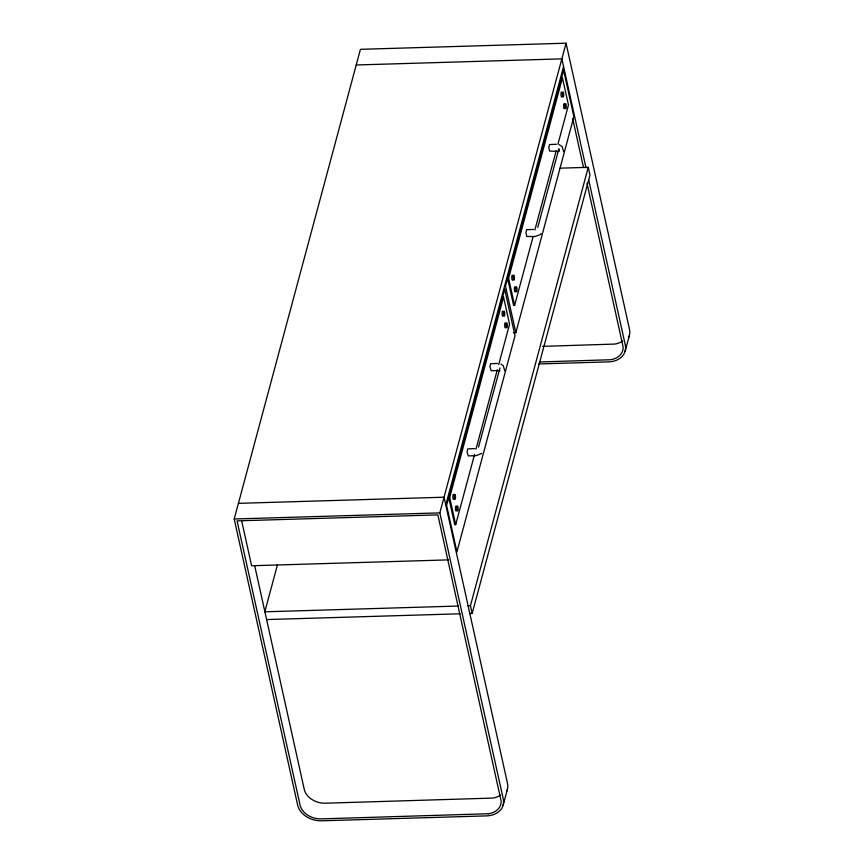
<?xml version="1.0" encoding="UTF-8"?>
<svg xmlns="http://www.w3.org/2000/svg" width="864" height="864" viewBox="0 0 864 864"><rect width="100%" height="100%" fill="white"/><g stroke="black" fill="none" stroke-linecap="round" stroke-linejoin="round"><path stroke-width="1.3" d="M499.986 367.956L478.526 447.109M566.06 43.2L439.841 512.87L503.269 798.995A20.941 15.908 15 0 1 486.562 815.886L321.57 820.8A20.941 15.908 15 0 1 297.648 805.118L234.209 518.994L360.428 49.324L566.06 43.2L629.489 329.324A20.941 15.908 15 0 1 628.571 337.554M277.409 564.98L264.827 611.809L458.352 606.042M445.77 504.965L563.566 66.614M449.69 497.48L448.718 497.513L454.734 524.653L455.706 524.621L449.69 497.48L503.539 297.086L502.578 297.119M508.594 278.305L507.622 278.338L513.637 305.467L514.609 305.446L508.594 278.305L562.442 77.911L561.47 77.944M455.706 524.621L474.584 454.356M475.988 449.15L497.318 369.77M498.722 364.565L509.555 324.227L503.539 297.086M514.609 305.446L533.142 236.477M534.892 229.975L556.222 150.595M557.971 144.094L568.458 105.052L562.442 77.911M537.808 227.34L558.889 148.77L559.397 151.189M515.83 332.683L573.89 116.64L563.576 70.114L505.516 286.157L515.83 332.683L513.41 332.759M469.487 613.516L472.176 613.44L470.448 605.686L588.254 167.324L560.034 168.167M472.176 613.44L589.972 175.079L588.254 167.324M503.107 805.27L507.319 789.62M625.115 351.259L629.327 335.599M541.339 233.518L540.605 234.22M481.702 453.395L476.237 455.663M539.989 234.695L535.14 236.477L526.846 236.52L525.917 232.718L526.662 229.694L533.552 229.446M356.216 64.984L561.848 58.86L585.997 167.789M556.405 144.277L549.547 144.536L548.802 147.55L549.58 151.038L558.382 151.47M542.549 346.356L614.66 344.077A18.436 14.008 15 0 0 622.588 340.988M539.687 361.973L610.448 359.737A18.436 14.008 15 0 0 623.117 346.928L586.98 183.2M497.502 363.452L490.655 363.712L489.899 366.725L491.152 370.71L498.139 370.559M538.823 363.949L608.569 361.876A20.941 15.908 15 0 0 625.288 344.984L588.622 179.604M474.649 448.621L467.759 448.88L467.014 451.894L468.266 455.879L475.34 455.717M238.421 503.345L444.053 497.21L507.481 783.335A20.941 15.908 15 0 1 506.563 791.564M234.209 518.994L439.841 512.87M448.362 559.883L251.618 565.747L241.596 520.517M467.759 605.761L470.448 605.686M266.544 619.564L460.08 613.796M498.755 370.57L499.878 370.775M559.116 144.59L562.237 146.653L563.576 151.589M500.958 364.003L503.334 365.828L504.684 370.764M572.692 118.746L583.481 167.411M254.686 565.726L304.268 789.394A18.446 14.008 15 0 0 325.35 803.207L492.653 798.088A18.436 14.008 15 0 0 500.58 794.999M562.043 96.487A2.495 0.594 88.3 0 1 561.19 96.109A2.495 0.594 88.3 0 1 561.179 92.61A2.495 0.594 88.3 0 1 562.032 92.977M564.624 108.119A2.495 0.594 88.3 0 1 563.771 107.741A2.495 0.594 88.3 0 1 563.76 104.242A2.495 0.594 88.3 0 1 564.613 104.609M515.398 291.287A2.495 0.594 88.3 0 1 514.544 290.92A2.495 0.594 88.3 0 1 514.534 287.41A2.495 0.594 88.3 0 1 515.387 287.788M512.816 279.655A2.495 0.594 88.3 0 1 511.963 279.288A2.495 0.594 88.3 0 1 511.963 275.778A2.495 0.594 88.3 0 1 512.806 276.156M503.237 315.198A2.495 0.594 88.3 0 1 502.459 315.857A2.495 0.594 88.3 0 1 502.146 312.628A2.495 0.594 88.3 0 1 502.859 311.396M505.818 326.83A2.495 0.594 88.3 0 1 504.954 327.24A2.495 0.594 88.3 0 1 504.824 323.557A2.495 0.594 88.3 0 1 505.71 323.795M456.592 509.998A2.495 0.594 88.3 0 1 455.771 510.538A2.495 0.594 88.3 0 1 455.544 507.06A2.495 0.594 88.3 0 1 456.365 506.509M454.01 498.366A2.495 0.594 88.3 0 1 453.146 498.776A2.495 0.594 88.3 0 1 453.028 495.104A2.495 0.594 88.3 0 1 453.913 495.331M504.673 289.289L446.612 505.343L456.937 551.858L514.987 335.815L504.673 289.289M488.441 813.748L321.149 818.867A18.446 14.008 15 0 1 300.067 805.054L237.06 520.862L437.854 514.879L501.109 800.939A18.436 14.008 15 0 1 488.441 813.748M562.54 93.042A2.495 0.594 88.3 0 0 563.069 96.984A2.495 0.594 88.3 0 0 563.587 93.496A2.495 0.594 88.3 0 0 562.54 93.042M565.121 104.674A2.495 0.594 88.3 0 0 565.65 108.616A2.495 0.594 88.3 0 0 566.158 105.127A2.495 0.594 88.3 0 0 565.121 104.674M515.894 287.842A2.495 0.594 88.3 0 0 516.424 291.784A2.495 0.594 88.3 0 0 516.942 288.295A2.495 0.594 88.3 0 0 515.894 287.842M513.313 276.21A2.495 0.594 88.3 0 0 513.842 280.152A2.495 0.594 88.3 0 0 514.361 276.664A2.495 0.594 88.3 0 0 513.313 276.21M503.636 312.217A2.495 0.594 88.3 0 0 504.166 316.159A2.495 0.594 88.3 0 0 504.684 312.671A2.495 0.594 88.3 0 0 503.636 312.217M506.218 323.849A2.495 0.594 88.3 0 0 506.747 327.791A2.495 0.594 88.3 0 0 507.265 324.302A2.495 0.594 88.3 0 0 506.218 323.849M456.991 507.017A2.495 0.594 88.3 0 0 457.52 510.959A2.495 0.594 88.3 0 0 458.039 507.47A2.495 0.594 88.3 0 0 456.991 507.017M454.41 495.385A2.495 0.594 88.3 0 0 454.95 499.327A2.495 0.594 88.3 0 0 455.458 495.839A2.495 0.594 88.3 0 0 454.41 495.385"/></g></svg>
